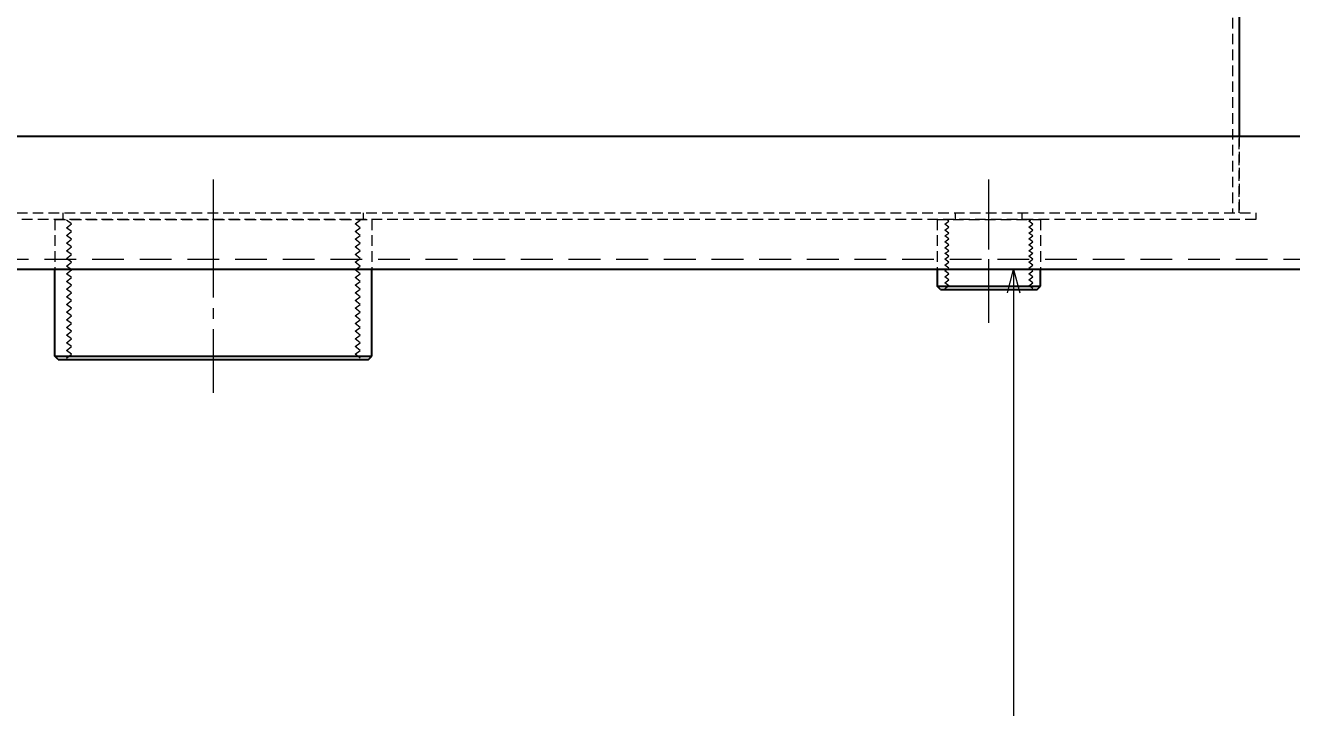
# Model space of a CAD drawing. Header units: millimetres. Extents: x 0 to 10987, y 0 to 7892.
# Drawn here: x 1913.2 to 2292.8, y 1987.5 to 2192.1 of the extents above; entities that cross this region are included whole.
import ezdxf
from ezdxf import colors
from ezdxf.entities.mleader import LeaderData, LeaderLine
from ezdxf.enums import TextEntityAlignment as Align
from ezdxf.math import Vec2, Vec3

# ---------------------------------------------------------------- set-up
doc = ezdxf.new("R2010")
doc.units = ezdxf.units.MM
doc.linetypes.add('CENTER2', pattern=[28.575, 19.05, -3.175, 3.175, -3.175])
doc.linetypes.add('HIDDEN2', pattern=[4.7625, 3.175, -1.5875])
for name, color, linetype, lineweight in [('01_外形線', 7, 'Continuous', 25), ('03_かくれ線', 6, 'HIDDEN2', 13), ('04_中心線', 1, 'CENTER2', 9), ('07_寸法線', 3, 'Continuous', 9)]:
    doc.layers.add(name, color=color, linetype=linetype, lineweight=lineweight)
doc.styles.get("Standard").update_dxf_attribs({"font": 'arial.ttf'})
doc.styles.add('寸法用', font='simplex.shx', dxfattribs={"width": 0.8, "bigfont": '@extfont2.shx'})
doc.dimstyles.new('機械製図用', dxfattribs={"dimtxt": 3.5, "dimasz": 3.5, "dimexe": 2, "dimexo": 0, "dimgap": 1.2, "dimtad": 1, "dimdsep": 46, "dimtxsty": '寸法用', "dimblk": 'OPEN30', "dimcen": 0, "dimclrd": 256, "dimclre": 256, "dimclrt": 7, "dimazin": 2, "dimtm": 1e-09, "dimtfac": 0.75, "dimtmove": 0, "dimatfit": 3, "dimldrblk": 'OPEN30', "dimfxl": 1, "dimlwd": -1, "dimlwe": -1, "dimarcsym": 0})

# ---------------------------------------------------------------- blocks, each defined once
blk = doc.blocks.new('_Open30')
at = {"color": 0, "linetype": 'ByBlock', "lineweight": -2}
for p, q in [((-1, 0.268), (0, 0)), ((0, 0), (-1, -0.268)), ((0, 0), (-1, 0))]:
    blk.add_line(p, q, dxfattribs=at)
blk = doc.blocks.new('*D200')
at = {"layer": '07_寸法線', "transparency": 16777216}
for p, q in [((1557.03, 2160.93), (1557.03, 2284.17)), ((1564.03, 2282.17), (2350.03, 2282.17)), ((2357.03, 2155.93), (2357.03, 2284.17))]:
    blk.add_line(p, q, dxfattribs=at)
at = {"layer": 'Defpoints', "color": 0, "transparency": 16777216}
for p in [(2357.03, 2282.17), (1557.03, 2158.93), (2357.03, 2153.93)]:
    blk.add_point(p, dxfattribs=at)
at = {"layer": '07_寸法線', "transparency": 16777216, "xscale": 7, "yscale": 7, "zscale": 7, "rotation": 180}
blk.add_blockref('_Open30', (1557.03, 2282.17), dxfattribs=at)
at = {"layer": '07_寸法線', "transparency": 16777216, "xscale": 7, "yscale": 7, "zscale": 7}
blk.add_blockref('_Open30', (2357.03, 2282.17), dxfattribs=at)
at = {"layer": '07_寸法線', "color": 7, "transparency": 16777216, "insert": (1957.03, 2292.17), "char_height": 14, "attachment_point": 5, "style": '寸法用'}
blk.add_mtext('800', dxfattribs=at)
blk = doc.blocks.new('*D260')
at = {"layer": '07_寸法線', "transparency": 16777216}
for p, q in [((2355.03, 2118.93), (2207.46, 2118.93)), ((2209.46, 2111.93), (2209.46, 1775.94)), ((2355.03, 1768.94), (2207.46, 1768.94))]:
    blk.add_line(p, q, dxfattribs=at)
at = {"layer": 'Defpoints', "color": 0, "transparency": 16777216}
for p in [(2357.03, 2118.93), (2209.46, 1768.94), (2357.03, 1768.94)]:
    blk.add_point(p, dxfattribs=at)
at = {"layer": '07_寸法線', "transparency": 16777216, "xscale": 7, "yscale": 7, "zscale": 7}
for p, rotation in [((2209.46, 2118.93), 90), ((2209.46, 1768.94), 270)]:
    blk.add_blockref('_Open30', p, dxfattribs=dict(at, rotation=rotation))
at = {"layer": '07_寸法線', "color": 7, "transparency": 16777216, "insert": (2199.46, 1943.94), "char_height": 14, "attachment_point": 5, "rotation": 90, "style": '寸法用'}
blk.add_mtext('350', dxfattribs=at)
blk = doc.blocks.new('_TagCircle')
at = {"color": 0, "linetype": 'ByBlock', "lineweight": -2, "transparency": 16777216}
blk.add_circle((0, 0), 4, dxfattribs=at)
at = {"color": 0, "transparency": 16777216, "style": '寸法用'}
blk.add_attdef('タグ番号', text='', height=3, dxfattribs=at).set_placement((0, -1.5), align=Align.CENTER)
blk = doc.blocks.new('_None')

msp = doc.modelspace()

# ---------------------------------------------------------------- linework, layer by layer
for p, q in [((1922.032, 2092.933), (1922.032, 2118.933)), ((2017.032, 2092.933), (2017.032, 2118.933)), ((2186.532, 2118.933), (2186.532, 2113.933)), ((2217.532, 2113.933), (2217.532, 2118.933)), ((2187.532, 2112.933), (2186.532, 2113.933)), ((2186.532, 2113.933), (2217.532, 2113.933)), ((2187.532, 2112.933), (2216.532, 2112.933)), ((2216.532, 2112.933), (2217.532, 2113.933)), ((1923.032, 2091.933), (1922.032, 2092.933)), ((1922.032, 2092.933), (2017.032, 2092.933)), ((2016.032, 2091.933), (2017.032, 2092.933)), ((1923.032, 2091.933), (2016.032, 2091.933))]:
    msp.add_line(p, q)
at = {"layer": '01_外形線'}
msp.add_line((2277.032, 2503.933), (2277.032, 2158.933), dxfattribs=at)
msp.add_lwpolyline([(1562.032, 2158.933), (2352.032, 2158.933), (2357.032, 2153.933), (2357.032, 2118.933), (1557.032, 2118.933), (1557.032, 2153.933)], close=True, dxfattribs=at)
at = {"layer": '03_かくれ線'}
for p, q in [((2275.032, 2503.933), (2275.032, 2135.933)), ((2277.032, 2158.933), (2277.032, 2135.933)), ((1922.032, 2133.933), (2017.032, 2133.933)), ((1922.032, 2133.933), (1922.032, 2118.933)), ((1924.532, 2133.933), (1924.532, 2135.933)), ((1927.032, 2132.583), (1925.532, 2133.733)), ((2012.032, 2132.583), (2013.532, 2133.733)), ((2014.532, 2133.933), (2014.532, 2135.933)), ((2017.032, 2133.933), (2017.032, 2118.933)), ((2186.532, 2133.933), (2217.532, 2133.933)), ((2186.532, 2133.933), (2186.532, 2118.933)), ((2190.032, 2133.455), (2189.432, 2133.905)), ((2192.032, 2133.933), (2192.032, 2135.933)), ((2212.032, 2133.933), (2212.032, 2135.933)), ((2214.032, 2133.455), (2214.632, 2133.905)), ((2217.532, 2133.933), (2217.532, 2118.933)), ((1925.532, 2131.433), (1927.032, 2132.583)), ((1927.032, 2130.283), (1925.532, 2131.433)), ((1925.532, 2129.133), (1927.032, 2130.283)), ((2013.532, 2131.433), (2012.032, 2132.583)), ((2012.032, 2130.283), (2013.532, 2131.433)), ((2013.532, 2129.133), (2012.032, 2130.283)), ((2188.832, 2132.555), (2190.032, 2133.455)), ((2190.032, 2131.655), (2188.832, 2132.555)), ((2188.832, 2130.755), (2190.032, 2131.655)), ((2190.032, 2129.855), (2188.832, 2130.755)), ((2215.232, 2132.555), (2214.032, 2133.455)), ((2214.032, 2131.655), (2215.232, 2132.555)), ((2215.232, 2130.755), (2214.032, 2131.655)), ((2214.032, 2129.855), (2215.232, 2130.755)), ((1927.032, 2127.983), (1925.532, 2129.133)), ((1925.532, 2126.833), (1927.032, 2127.983)), ((1927.032, 2125.683), (1925.532, 2126.833)), ((2012.032, 2127.983), (2013.532, 2129.133)), ((2013.532, 2126.833), (2012.032, 2127.983)), ((2012.032, 2125.683), (2013.532, 2126.833)), ((2188.832, 2129.055), (2190.032, 2129.855)), ((2190.032, 2128.155), (2188.832, 2129.055)), ((2188.832, 2127.255), (2190.032, 2128.155)), ((2190.032, 2126.355), (2188.832, 2127.255)), ((2188.832, 2125.455), (2190.032, 2126.355)), ((2215.232, 2129.055), (2214.032, 2129.855)), ((2214.032, 2128.155), (2215.232, 2129.055)), ((2215.232, 2127.255), (2214.032, 2128.155)), ((2214.032, 2126.355), (2215.232, 2127.255)), ((2215.232, 2125.455), (2214.032, 2126.355)), ((1925.532, 2124.533), (1927.032, 2125.683)), ((1927.032, 2123.383), (1925.532, 2124.533)), ((1925.532, 2122.233), (1927.032, 2123.383)), ((2013.532, 2124.533), (2012.032, 2125.683)), ((2012.032, 2123.383), (2013.532, 2124.533)), ((2013.532, 2122.233), (2012.032, 2123.383)), ((2190.032, 2124.555), (2188.832, 2125.455)), ((2188.832, 2123.755), (2190.032, 2124.555)), ((2190.032, 2122.956), (2188.832, 2123.856)), ((2188.832, 2122.056), (2190.032, 2122.956)), ((2214.032, 2124.555), (2215.232, 2125.455)), ((2215.232, 2123.755), (2214.032, 2124.555)), ((2214.032, 2122.956), (2215.232, 2123.856)), ((2215.232, 2122.056), (2214.032, 2122.956)), ((1927.032, 2121.083), (1925.532, 2122.233)), ((1925.532, 2119.933), (1927.032, 2121.083)), ((1927.032, 2118.783), (1925.532, 2119.933)), ((1925.532, 2117.633), (1927.032, 2118.783)), ((2012.032, 2121.083), (2013.532, 2122.233)), ((2013.532, 2119.933), (2012.032, 2121.083)), ((2012.032, 2118.783), (2013.532, 2119.933)), ((2013.532, 2117.633), (2012.032, 2118.783)), ((2190.032, 2121.156), (2188.832, 2122.056)), ((2188.832, 2120.256), (2190.032, 2121.156)), ((2190.032, 2119.356), (2188.832, 2120.256)), ((2188.832, 2118.556), (2190.032, 2119.356)), ((2190.032, 2117.656), (2188.832, 2118.556)), ((2214.032, 2121.156), (2215.232, 2122.056)), ((2215.232, 2120.256), (2214.032, 2121.156)), ((2214.032, 2119.356), (2215.232, 2120.256)), ((2215.232, 2118.556), (2214.032, 2119.356)), ((2214.032, 2117.656), (2215.232, 2118.556)), ((1927.032, 2116.483), (1925.532, 2117.633)), ((1925.532, 2115.333), (1927.032, 2116.483)), ((1927.032, 2114.183), (1925.532, 2115.333)), ((2012.032, 2116.483), (2013.532, 2117.633)), ((2013.532, 2115.333), (2012.032, 2116.483)), ((2012.032, 2114.183), (2013.532, 2115.333)), ((2188.832, 2116.756), (2190.032, 2117.656)), ((2190.032, 2115.856), (2188.832, 2116.756)), ((2188.832, 2114.956), (2190.032, 2115.856)), ((2190.032, 2114.056), (2188.832, 2114.956)), ((2215.232, 2116.756), (2214.032, 2117.656)), ((2214.032, 2115.856), (2215.232, 2116.756)), ((2215.232, 2114.956), (2214.032, 2115.856)), ((2214.032, 2114.056), (2215.232, 2114.956)), ((1925.532, 2113.033), (1927.032, 2114.183)), ((1927.032, 2111.883), (1925.532, 2113.033)), ((1925.532, 2110.733), (1927.032, 2111.883)), ((2013.532, 2113.033), (2012.032, 2114.183)), ((2012.032, 2111.883), (2013.532, 2113.033)), ((2013.532, 2110.733), (2012.032, 2111.883)), ((2188.832, 2113.256), (2190.032, 2114.056)), ((2215.232, 2113.256), (2214.032, 2114.056)), ((1927.032, 2109.583), (1925.532, 2110.733)), ((1925.532, 2108.433), (1927.032, 2109.583)), ((1927.032, 2107.283), (1925.532, 2108.433)), ((1925.532, 2106.133), (1927.032, 2107.283)), ((2012.032, 2109.583), (2013.532, 2110.733)), ((2013.532, 2108.433), (2012.032, 2109.583)), ((2012.032, 2107.283), (2013.532, 2108.433)), ((2013.532, 2106.133), (2012.032, 2107.283)), ((1927.032, 2104.983), (1925.532, 2106.133)), ((1925.532, 2103.833), (1927.032, 2104.983)), ((1927.032, 2102.683), (1925.532, 2103.833)), ((2012.032, 2104.983), (2013.532, 2106.133)), ((2013.532, 2103.833), (2012.032, 2104.983)), ((2012.032, 2102.683), (2013.532, 2103.833)), ((1925.532, 2101.533), (1927.032, 2102.683)), ((1927.032, 2100.383), (1925.532, 2101.533)), ((1925.532, 2099.233), (1927.032, 2100.383)), ((2013.532, 2101.533), (2012.032, 2102.683)), ((2012.032, 2100.383), (2013.532, 2101.533)), ((2013.532, 2099.233), (2012.032, 2100.383)), ((1927.032, 2098.083), (1925.532, 2099.233)), ((1925.532, 2096.933), (1927.032, 2098.083)), ((1927.032, 2095.783), (1925.532, 2096.933)), ((1925.532, 2094.633), (1927.032, 2095.783)), ((2012.032, 2098.083), (2013.532, 2099.233)), ((2013.532, 2096.933), (2012.032, 2098.083)), ((2012.032, 2095.783), (2013.532, 2096.933)), ((2013.532, 2094.633), (2012.032, 2095.783)), ((1927.032, 2093.483), (1925.532, 2094.633)), ((1925.532, 2092.333), (1927.032, 2093.483)), ((2012.032, 2093.483), (2013.532, 2094.633)), ((2013.532, 2092.333), (2012.032, 2093.483))]:
    msp.add_line(p, q, dxfattribs=at)
at = {"layer": '03_かくれ線', "ltscale": 3}
msp.add_line((2357.032, 2121.933), (1557.032, 2121.933), dxfattribs=at)
at = {"layer": '03_かくれ線'}
msp.add_lwpolyline([(1882.032, 2158.933), (1882.032, 2135.933), (2277.032, 2135.933), (2277.032, 2158.933)], dxfattribs=at)
msp.add_lwpolyline([(2282.032, 2133.933), (1882.032, 2133.933), (1882.032, 2135.933), (2282.032, 2135.933)], close=True, dxfattribs=at)
at = {"layer": '04_中心線'}
for p, q in [((1969.532, 2081.933), (1969.532, 2145.933)), ((2202.032, 2102.933), (2202.032, 2145.933)), ((1969.532, 2124.933), (1969.532, 2144.933)), ((1969.532, 2124.933), (1969.532, 2144.933)), ((2202.032, 2124.933), (2202.032, 2144.933)), ((2202.032, 2124.933), (2202.032, 2144.933))]:
    msp.add_line(p, q, dxfattribs=at)

# ---------------------------------------------------------------- dimensions: what is measured, and where the dimension line sits
at = {"layer": '07_寸法線'}
dim = msp.add_linear_dim(base=(2357.032, 2282.175), p1=(1557.032, 2158.933), p2=(2357.032, 2153.933), dimstyle='機械製図用', override={"dimtxt": 14, "dimasz": 7, "dimexo": 2, "dimgap": 3}, dxfattribs=at)
dim.commit()
dim.dimension.update_dxf_attribs({"geometry": '*D200', "text_midpoint": (1957.032, 2292.175)})
dim = msp.add_linear_dim(base=(2209.455, 1768.937), p1=(2357.032, 2118.933), p2=(2357.032, 1768.937), angle=90, dimstyle='機械製図用', override={"dimtxt": 14, "dimasz": 7, "dimexo": 2, "dimgap": 3}, dxfattribs=at)
dim.commit()
dim.dimension.update_dxf_attribs({"geometry": '*D260', "text_midpoint": (2199.455, 1943.935)})

# ---------------------------------------------------------------- leaders
ml = msp.add_multileader_block('Standard', dxfattribs=at)
ml.set_content('_TagCircle', color=256, scale=-10.5)
ml.set_attribute('タグ番号', '1A', width=0)
ml.set_leader_properties()
ml.set_arrow_properties(name='NONE')
ml.build(insert=Vec2(0, 0))
ml.multileader.update_dxf_attribs({"dogleg_length": 1, "arrow_head_size": 36.75, "scale": 6})
ctx = ml.context
ctx.base_point, ctx.scale, ctx.char_height, ctx.arrow_head_size, ctx.landing_gap_size, ctx.plane_origin = Vec3(8943.466, 2201.866), 6, 42, 36.75, 21, Vec3(8203.481, 2141.535)
ctx.text_align_type = 2
notes = []
notes.append((ctx, [(0, (0, 0, 0), (0, 0), (1, 0), 1, [])]))
ctx.block.insert, ctx.block.scale = Vec3(8964.466, 2201.866), Vec3(-10.5, 10.5, 10.5)
ml = msp.add_multileader_block('Standard', dxfattribs=at)
ml.set_content('_TagCircle', color=256, scale=-5.25)
ml.set_attribute('タグ番号', '1G', width=0)
ml.set_leader_properties()
ml.set_arrow_properties(name='NONE')
ml.build(insert=Vec2(0, 0))
ml.multileader.update_dxf_attribs({"dogleg_length": 1, "arrow_head_size": 18.375, "scale": 3})
ctx = ml.context
ctx.base_point, ctx.scale, ctx.char_height, ctx.arrow_head_size, ctx.landing_gap_size, ctx.plane_origin = Vec3(5595.151, 2171.076), 3, 21, 18.375, 10.5, Vec3(4338.296, 1581.601)
ctx.text_align_type = 2
notes.append((ctx, [(0, (0, 0, 0), (0, 0), (1, 0), 1, [])]))
ctx.block.insert, ctx.block.scale = Vec3(5616.151, 2171.076), Vec3(-5.25, 5.25, 5.25)
ml = msp.add_multileader_block('Standard', dxfattribs=at)
ml.set_content('_TagCircle', color=256, scale=-5.25)
ml.set_attribute('タグ番号', '1A', width=0)
ml.set_leader_properties()
ml.set_arrow_properties(name='NONE')
ml.build(insert=Vec2(0, 0))
ml.multileader.update_dxf_attribs({"dogleg_length": 1, "arrow_head_size": 18.375, "scale": 3})
ctx = ml.context
ctx.base_point, ctx.scale, ctx.char_height, ctx.arrow_head_size, ctx.landing_gap_size, ctx.plane_origin = Vec3(4319.231, 2168.2), 3, 21, 18.375, 10.5, Vec3(3062.376, 1578.725)
ctx.text_align_type = 2
notes.append((ctx, [(0, (0, 0, 0), (0, 0), (1, 0), 1, [])]))
ctx.block.insert, ctx.block.scale = Vec3(4340.231, 2168.2), Vec3(-5.25, 5.25, 5.25)
for ctx, leaders in notes:
    for number, flags, end, landing, length, lines in leaders:
        leader = LeaderData()
        leader.index, (leader.has_last_leader_line, leader.has_dogleg_vector, leader.attachment_direction) = number, flags
        leader.last_leader_point, leader.dogleg_vector, leader.dogleg_length = Vec3(end), Vec3(landing), length
        for number, points, colour, breaks in lines:
            line = LeaderLine()
            line.index, line.vertices, line.color, line.breaks = number, Vec3.list(points), colors.encode_raw_color(colour), breaks
            leader.lines.append(line)
        ctx.leaders.append(leader)

doc.saveas('drawing.dxf')
